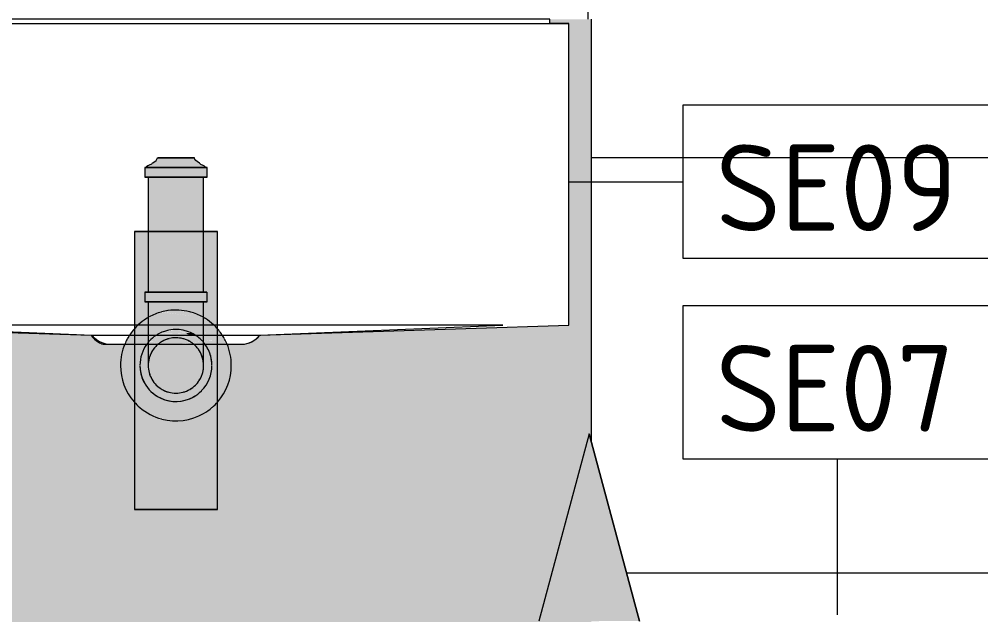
# Model space of a CAD drawing. Header units: millimetres. Extents: x 855 to 94006, y -3304 to 17933.
# Drawn here: x 45268 to 45962, y 270 to 700 of the extents above; entities that cross this region are included whole.
import ezdxf

# ---------------------------------------------------------------- set-up
doc = ezdxf.new("R2010")
doc.units = ezdxf.units.MM
for name, color, linetype, lineweight in [('A-ANNO-DIMS', 7, 'Continuous', 9), ('A-ANNO-DIMS-25', 7, 'Continuous', 9), ('A-DETL-GENF', 7, 'Continuous', 9), ('A-WALL-PATT', 7, 'Continuous', 9), ('P-SANR-FIXT', 7, 'Continuous', 9), ('P-SANR-FIXT-3', 7, 'Continuous', 18), ('P-SANR-FIXT-IDEN', 7, 'Continuous', 9)]:
    doc.layers.add(name, color=color, linetype=linetype, lineweight=lineweight)
doc.layers.add('I-FURN-3', color=7, linetype='Continuous', lineweight=9, true_color=0xfbfbfb, transparency=0.7)
doc.layers.add('I-FURN-6', color=7, linetype='Continuous', lineweight=9, true_color=0xc0c0c0)
doc.layers.add('P-SANR-FIXT-2', color=7, linetype='Continuous', lineweight=9, transparency=0.7)
doc.styles.add('GOST Common_8', font='GOST_Common.ttf', dxfattribs={"height": 62.5})
doc.styles.add('ISOCPEUR_2', font='isocpeur.ttf', dxfattribs={"width": 0.9, "height": 62.5})
doc.dimstyles.new('ISO-2_5_0_9К_БОЛЬШОЙ_1', dxfattribs={"dimscale": 304.8, "dimtxt": 62.248823, "dimasz": 0.123031, "dimexe": 0.098425, "dimexo": 0.246063, "dimgap": 0, "dimtad": 1, "dimdec": 0, "dimrnd": 10, "dimzin": 0, "dimdsep": 46, "dimtxsty": 'ISOCPEUR_2', "dimblk1": 'OBLIQUE', "dimblk2": 'OBLIQUE', "dimsah": 1, "dimcen": 0.09, "dimdle": 0.098425, "dimazin": 0, "dimtfac": 1, "dimtdec": 4, "dimtix": 1, "dimtmove": 0, "dimatfit": 3, "dimfxl": 1, "dimtvp": 1, "dimtolj": 1, "dimtzin": 0, "dimarcsym": 2})

# ---------------------------------------------------------------- blocks, each defined once
blk = doc.blocks.new('Мойка кухонная - Раковина Roca Victoria-N Unik 600х460 мм-30768662-Развертка 1_12-1')
at = {"layer": 'P-SANR-FIXT'}
for p, q in [((53927.42, 696.82), (54495.08, 696.82)), ((53941.53, 696.82), (53927.43, 696.82)), ((53927.43, 696.82), (53927.43, 479.22)), ((54481.53, 700), (53941.53, 700)), ((53941.53, 700), (53941.53, 696.82)), ((54481.53, 696.82), (54481.53, 700)), ((54495.08, 696.82), (54481.53, 696.82)), ((54495.08, 479.2), (54495.08, 696.82)), ((54447.58, 479.2), (53927.42, 479.2)), ((53927.43, 479.22), (54150.29, 471.89)), ((54447.58, 479.2), (53975.47, 479.2)), ((53975.47, 479.2), (54150.98, 471.77)), ((54272.05, 471.77), (54447.58, 479.2)), ((54272.07, 471.87), (54495.08, 479.2)), ((54150.29, 471.89), (54272.76, 471.89)), ((54159.04, 465.31), (54211.53, 465.31)), ((54163.88, 465.31), (54211.53, 465.31)), ((54211.53, 465.31), (54259.15, 465.31)), ((54211.53, 465.31), (54258.85, 465.31))]:
    blk.add_line(p, q, dxfattribs=at)
for centre, radius, start, end in [((54164.59, 481.79), 17.39, 214.69481, 239.16332), ((54164.66, 482.97), 17.67, 219.30999, 255.4326), ((54164.59, 481.79), 17.39, 239.16332, 251.39758), ((54164.66, 482.97), 17.67, 255.4326, 267.47347), ((54258.46, 482.7), 17.39, 271.28334, 321.50105), ((54258.37, 482.97), 17.67, 272.52653, 320.68652)]:
    blk.add_arc(centre, radius, start, end, dxfattribs=at)
blk = doc.blocks.new('сифон - Для раковины-30649538-Развертка 1_12-1')
at = {"layer": 'P-SANR-FIXT-2'}
for points in [[(54210.36, 593), (54211.53, 593), (54211.53, 600), (54198.18, 600), (54196.86, 597.75), (54196.27, 596.97), (54195.87, 596.64), (54194.58, 595.95), (54194.09, 595.37), (54190.13, 593), (54207.27, 593)], [(54228.85, 593), (54232.74, 593.21), (54230.47, 594.61), (54228.85, 595.55), (54225.67, 598.37), (54224.75, 600), (54211.53, 600), (54211.53, 593), (54228.72, 593)], [(54194.21, 586), (54211.53, 586), (54211.53, 593), (54189.03, 593), (54189.03, 586), (54194.13, 586)], [(54225.67, 586), (54234.03, 586), (54234.03, 593), (54211.53, 593), (54211.53, 586), (54224.75, 586)], [(54227.73, 546.78), (54231.53, 546.78), (54231.53, 586), (54191.53, 586), (54191.53, 546.78), (54227.35, 546.78)], [(54192.04, 503), (54231.53, 503), (54231.53, 546.78), (54191.53, 546.78), (54191.67, 503)], [(54228.68, 496), (54234.03, 496), (54233.78, 503), (54189.03, 503), (54189.03, 496), (54228.1, 496)], [(54231.53, 484.64), (54231.53, 496), (54191.53, 496), (54191.53, 484.64), (54201.53, 488.68), (54212.01, 489.94), (54222.04, 488.57), (54231.01, 484.85)], [(54194.21, 471.77), (54197.72, 471.89), (54199.19, 472.98), (54199.95, 473.11), (54204.8, 475.11), (54211.53, 476), (54219.29, 474.69), (54222.03, 473.55), (54231.53, 473.79), (54231.53, 484.64), (54230.85, 484.82), (54228.85, 485.36), (54228.85, 484.99), (54201.01, 488.54), (54194.21, 484.61), (54194.21, 485.75), (54191.53, 484.64), (54191.53, 471.77), (54193.26, 471.77)], [(54225.5, 471.77), (54224.53, 472.52), (54221.53, 473.54), (54218.26, 473.21), (54222, 471.77), (54224.53, 471.77)], [(54185.55, 468.08), (54185.53, 468.11), (54185.53, 468.09)], [(54211.53, 424), (54219.29, 425.31), (54224.53, 427.48), (54230.08, 431.84), (54234.04, 437), (54236.64, 443.27), (54237.51, 450.15), (54236.64, 456.73), (54234.04, 463), (54232.27, 465.31), (54231.53, 465.31), (54231.53, 450), (54230.85, 444.82), (54228.85, 440), (54225.67, 435.86), (54221.53, 432.68), (54216.02, 430.59), (54211.53, 430), (54206.35, 430.68), (54201.17, 432.95), (54197.39, 435.86), (54194.19, 440.05), (54192.21, 444.82), (54191.53, 450), (54191.32, 465.31), (54190.78, 465.31), (54188.97, 462.9), (54186.41, 456.73), (54185.55, 449.85), (54186.41, 443.27), (54189.01, 437), (54193.9, 431.04), (54198.53, 427.48), (54204.8, 424.89), (54208.5, 424.4)], [(54211.53, 465.31), (54223.54, 466.78), (54216.7, 471.77), (54198.22, 471.77), (54196.22, 466.96), (54210.8, 465.39)]]:
    blk.add_hatch(color=256, dxfattribs=at).paths.add_polyline_path(points)
h = blk.add_hatch(color=256, dxfattribs=at)
h.paths.add_polyline_path([(54182.55, 346), (54211.53, 346), (54211.53, 410), (54201.17, 411.36), (54191.53, 415.36), (54183.24, 421.72), (54181.53, 423.95), (54181.53, 346)])
h.paths.add_polyline_path([(54181.53, 476.05), (54183.57, 478.53), (54191.53, 484.64), (54191.53, 496), (54189.03, 496), (54189.03, 503), (54191.53, 503), (54191.53, 546.78), (54181.53, 546.78), (54181.53, 477.29)])
h = blk.add_hatch(color=256, dxfattribs=at)
h.paths.add_polyline_path([(54240.51, 346), (54241.53, 346), (54241.53, 423.95), (54239.38, 421.38), (54230.61, 414.98), (54221.88, 411.36), (54211.53, 410), (54211.53, 346), (54237.51, 346)])
h.paths.add_polyline_path([(54241.53, 476.05), (54241.53, 546.78), (54231.53, 546.78), (54231.53, 503), (54234.03, 503), (54233.95, 496), (54231.53, 496), (54231.53, 484.64), (54239.81, 478.28), (54240.86, 476.92)])
h = blk.add_hatch(color=256, dxfattribs=at)
h.paths.add_polyline_path([(54194.21, 484.61), (54201.02, 488.57), (54194.21, 485.75)])
h.paths.add_polyline_path([(54230.85, 484.82), (54230.85, 484.92), (54221.38, 488.7), (54210.71, 489.89), (54201.53, 488.59), (54228.85, 484.99), (54228.85, 485.36), (54229.27, 485.25)])
h = blk.add_hatch(color=256, dxfattribs=at)
h.paths.add_polyline_path([(54211.53, 410), (54221.88, 411.36), (54231.53, 415.36), (54239.81, 421.72), (54241.53, 423.95), (54241.52, 465.31), (54241.1, 468.52), (54241.53, 468.56), (54241.53, 476.05), (54239.81, 478.28), (54231.53, 484.64), (54231.53, 473.79), (54232.95, 473.82), (54233.22, 471.77), (54237.51, 471.77), (54237.51, 468.13), (54240.51, 468.4), (54240.51, 465.31), (54232.27, 465.31), (54234.04, 463), (54236.64, 456.73), (54237.51, 449.85), (54236.64, 443.27), (54234.04, 437), (54229.91, 431.62), (54223.6, 427.1), (54218.26, 424.89), (54211.53, 424), (54203.76, 425.31), (54198.53, 427.48), (54193, 431.8), (54189.01, 437), (54186.41, 443.27), (54185.55, 450.15), (54186.41, 456.73), (54189.01, 463), (54190.78, 465.31), (54181.53, 465.31), (54181.53, 423.95), (54183.24, 421.72), (54191.53, 415.36), (54201.41, 411.33), (54209.04, 410.33)])
h.paths.add_polyline_path([(54211.53, 430), (54216.76, 430.7), (54221.53, 432.68), (54225.67, 435.86), (54229.02, 440.41), (54230.85, 444.82), (54231.53, 450), (54231.3, 465.31), (54191.53, 465.31), (54191.53, 450), (54192.21, 444.82), (54194.69, 439.37), (54197.39, 435.86), (54201.53, 432.68), (54206.35, 430.68), (54208.26, 430.43)])
h.paths.add_polyline_path([(54197.78, 471.77), (54198.97, 471.89), (54199.07, 472.66), (54198.53, 472.52), (54197.9, 471.89)])
h.paths.add_polyline_path([(54193.28, 467.27), (54197.39, 471.64), (54192.76, 467.88), (54192.36, 467.37), (54193.09, 467.29)])
h.paths.add_polyline_path([(54229.91, 468.38), (54225.5, 471.77), (54222, 471.66), (54228.94, 468.95)])
h.paths.add_polyline_path([(54230.5, 467.37), (54230.68, 467.39), (54229.93, 468.36)])
h.paths.add_polyline_path([(54181.53, 468.99), (54184.31, 471.77), (54191.53, 471.93), (54191.53, 484.64), (54183.24, 478.28), (54181.53, 476.05), (54181.53, 470)])
h.paths.add_polyline_path([(54200.36, 473.01), (54217.7, 473.44), (54211.53, 476), (54201.17, 473.23)])
h = blk.add_hatch(color=256, dxfattribs=at)
h.paths.add_polyline_path([(54181.53, 423.95), (54181.53, 465.31), (54174.94, 465.31), (54172.89, 460.35), (54171.53, 450), (54172.89, 439.65), (54176.89, 430)])
h.paths.add_polyline_path([(54241.53, 423.95), (54246.17, 430), (54250.16, 439.65), (54251.53, 450), (54250.16, 460.35), (54246.17, 470), (54241.53, 476.05), (54241.53, 468.56), (54245.23, 468.91), (54247.3, 465.31), (54241.53, 465.25), (54241.53, 430)])
h.paths.add_polyline_path([(54192.36, 467.37), (54193.14, 468.38), (54197.39, 471.77), (54191.53, 471.77), (54191.79, 467.43), (54192.21, 467.39)])
h.paths.add_polyline_path([(54230.68, 467.39), (54231.53, 467.48), (54231.53, 471.77), (54225.67, 471.64), (54229.93, 468.37)])
h.paths.add_polyline_path([(54181.12, 468.58), (54181.53, 468.99), (54181.53, 476.05), (54176.5, 469.08), (54176.89, 469.04)])
h = blk.add_hatch(color=256, dxfattribs=at)
h.paths.add_polyline_path([(54233.22, 471.77), (54232.74, 473.82), (54231.53, 473.79), (54231.53, 471.77), (54232.74, 471.77)])
h.paths.add_polyline_path([(54233.76, 467.72), (54237.51, 468.38), (54237.51, 471.77), (54233.22, 471.77), (54233.67, 468.38)])
h.paths.add_polyline_path([(54185.55, 468.1), (54185.53, 471.77), (54184.31, 471.77), (54181.53, 468.99), (54181.53, 468.54), (54185.53, 468.11)])
h = blk.add_hatch(color=256, dxfattribs=at)
h.paths.add_polyline_path([(54191.53, 467.46), (54191.44, 471.77), (54185.55, 471.77), (54185.55, 468.1), (54190.31, 467.59)])
h.paths.add_polyline_path([(54231.53, 471.77), (54231.53, 473.79), (54222.03, 473.55), (54225.37, 471.87), (54225.67, 471.77), (54231.2, 471.77)])
h.paths.add_polyline_path([(54231.53, 467.48), (54233.76, 467.72), (54233.22, 471.77), (54231.53, 471.77), (54231.53, 468.38)])
h = blk.add_hatch(color=256, dxfattribs=at)
h.paths.add_polyline_path([(54232.27, 465.31), (54231.53, 466.28), (54231.69, 465.31)])
h.paths.add_polyline_path([(54191.32, 465.31), (54191.53, 465.52), (54191.53, 466.28), (54190.78, 465.31)])
h.paths.add_polyline_path([(54221.74, 471.77), (54217.7, 473.44), (54199.2, 472.7), (54199.05, 472.52), (54199.23, 471.77), (54221.53, 471.77)])
h = blk.add_hatch(color=256, dxfattribs=at)
h.paths.add_polyline_path([(54197.56, 471.77), (54197.9, 471.89), (54197.72, 471.89)])
h.paths.add_polyline_path([(54211.53, 476), (54218.26, 473.46), (54221.53, 473.76), (54218.26, 475.11), (54213.13, 475.79)])
h.paths.add_polyline_path([(54199.67, 472.99), (54201.53, 473.32), (54209.93, 475.79), (54203.76, 474.69), (54199.95, 473.11)])
h = blk.add_hatch(color=256, dxfattribs=at)
h.paths.add_polyline_path([(54246.17, 465.31), (54247.3, 465.31), (54245.23, 468.91), (54241.53, 468.51), (54241.53, 465.31)])
h.paths.add_polyline_path([(54177.85, 465.31), (54181.53, 465.31), (54181.53, 468.54), (54176.49, 469.05), (54174.94, 465.31)])
h = blk.add_hatch(color=256, dxfattribs=at)
h.paths.add_polyline_path([(54181.53, 468.54), (54181.53, 468.99), (54181.12, 468.58)])
h.paths.add_polyline_path([(54181.1, 468.56), (54181.12, 468.58), (54176.49, 469.05)])
h = blk.add_hatch(color=256, dxfattribs=at)
h.paths.add_polyline_path([(54181.53, 465.31), (54182.55, 465.31), (54182.55, 468.43), (54181.53, 468.51)])
h.paths.add_polyline_path([(54240.51, 465.31), (54240.51, 468.4), (54239.81, 468.33), (54239.81, 465.31)])
h.paths.add_polyline_path([(54241.53, 465.31), (54241.53, 468.51), (54241.1, 468.47), (54241.52, 465.31)])
h = blk.add_hatch(color=256, dxfattribs=at)
h.paths.add_polyline_path([(54236.64, 465.31), (54239.81, 465.31), (54239.81, 468.33), (54231.53, 467.45), (54231.53, 466.28), (54232.27, 465.31), (54234.68, 465.31)])
h.paths.add_polyline_path([(54185.53, 465.31), (54190.78, 465.31), (54191.53, 466.28), (54191.53, 467.46), (54182.55, 468.4), (54182.55, 465.31), (54183.77, 465.31)])
h = blk.add_hatch(color=256, dxfattribs=at)
h.paths.add_polyline_path([(54191.53, 466.28), (54192.21, 467.39), (54191.53, 467.45), (54191.53, 467.15)])
h.paths.add_polyline_path([(54231.53, 466.28), (54231.27, 467.45), (54230.85, 467.17), (54231.28, 466.6)])
h = blk.add_hatch(color=256, dxfattribs=at)
h.paths.add_polyline_path([(54194.37, 465.31), (54195.66, 465.59), (54196.22, 466.96), (54193.08, 467.07), (54192.21, 466.2), (54192.21, 467.17), (54191.53, 466.28), (54191.75, 465.31), (54194.21, 465.31)])
h.paths.add_polyline_path([(54231.53, 465.59), (54231.28, 466.6), (54230.85, 466.77), (54231.29, 466)])
h = blk.add_hatch(color=256, dxfattribs=at)
h.paths.add_polyline_path([(54192.21, 466.2), (54193, 467.3), (54192.21, 467.17)])
h.paths.add_polyline_path([(54230.85, 466.77), (54230.68, 467.39), (54230.52, 467.34)])
h = blk.add_hatch(color=256, dxfattribs=at)
h.paths.add_polyline_path([(54223.73, 466.63), (54230.5, 467.37), (54229.91, 468.38), (54228.85, 468.83), (54221.53, 471.77), (54217.04, 471.77), (54223.54, 466.78)])
h.paths.add_polyline_path([(54196.22, 466.96), (54198.1, 471.77), (54197.78, 471.77), (54193.28, 467.27), (54195.74, 467.01)])
h = blk.add_hatch(color=256, dxfattribs=at)
h.paths.add_polyline_path([(54211.53, 465.31), (54196.22, 466.94), (54195.64, 465.31), (54210.84, 465.31)])
h.paths.add_polyline_path([(54228.85, 465.31), (54231.53, 465.59), (54230.52, 467.34), (54213.96, 465.31), (54227.73, 465.31)])
at = {"layer": 'P-SANR-FIXT'}
for p, q in [((54181.53, 546.78), (54181.53, 479.2)), ((54182.55, 546.78), (54181.53, 546.78)), ((54181.53, 546.78), (54211.53, 546.78)), ((54185.55, 546.78), (54182.55, 546.78)), ((54190.31, 546.78), (54185.55, 546.78)), ((54191.43, 546.78), (54190.31, 546.78)), ((54192.85, 546.78), (54191.43, 546.78)), ((54211.53, 546.78), (54193.11, 546.78)), ((54219.25, 546.78), (54211.53, 546.78)), ((54211.53, 546.78), (54241.53, 546.78)), ((54231.63, 546.78), (54219.29, 546.78)), ((54241.53, 546.78), (54231.63, 546.78)), ((54241.53, 479.2), (54241.53, 546.78)), ((54181.53, 479.2), (54181.53, 468.54)), ((54241.53, 468.56), (54241.53, 479.2)), ((54181.53, 468.51), (54181.53, 465.31)), ((54181.53, 465.31), (54181.53, 346)), ((54241.53, 465.31), (54241.53, 468.51)), ((54241.53, 346), (54241.53, 465.31)), ((54181.53, 346), (54211.53, 346)), ((54211.53, 346), (54181.53, 346)), ((54211.53, 346), (54241.53, 346)), ((54241.53, 346), (54211.53, 346))]:
    blk.add_line(p, q, dxfattribs=at)
for radius, start, end in [(40, 105.24703, 118.91041), (40, 98.24493, 105), (40, 75.71751, 98.02758), (40, 75, 75.51111), (40, 61.0596, 74.75297), (40, 132.83401, 139.0486), (40, 122.1967, 132.83401), (40, 120, 122.1524), (40, 119.19712, 120), (40, 60, 60.80288), (40, 57.8476, 60), (40, 47.34645, 57.8033), (40, 40.9514, 47.16599), (40, 139.0486, 151.43645), (26, 117.2599, 122.70722), (26, 120, 122.70722), (26, 117.2599, 120), (26, 112.82377, 116.59548), (26, 112.82377, 116.59548), (26, 105.09418, 112.36879), (26, 105.09418, 112.36879), (26, 101.53846, 105), (26, 101.53846, 105), (26, 75, 101.14942), (26, 75, 101.14942), (26, 67.63121, 74.90582), (26, 67.63121, 74.90582), (26, 66.21452, 67.17623), (26, 66.21452, 67.17623), (26, 57.29208, 65.9748), (26, 57.29208, 65.9748), (40, 28.60776, 40.9514), (40, 157.29032, 180), (40, 151.47809, 157.29032), (26, 143.56174, 179.67428), (26, 143.56174, 179.67428), (26, 140.86375, 143.56174), (26, 140.86375, 143.56174), (26, 138.38976, 140.86375), (26, 138.38976, 140.86375), (26, 123.18157, 137.82362), (26, 123.18157, 137.82362), (26, 47.96466, 56.81843), (26, 47.96466, 56.81843), (26, 45, 47.73574), (26, 45, 47.73574), (26, 42.21818, 44.94693), (26, 42.21818, 44.94693), (26, 39.13625, 41.61024), (26, 39.13625, 41.61024), (26, 36.43826, 39.13625), (26, 36.43826, 39.13625), (26, 0.32572, 36.43826), (26, 15, 36.43826), (40, 22.70968, 28.52349), (40, 0, 22.70968), (26, 0.32572, 15), (40, 180, 220.9514), (26, 180.32572, 255), (26, 180.32572, 285), (26, 315.62485, 359.67428), (26, 315.62485, 359.67428), (40, 319.0486, 360), (26, 255, 315), (26, 285, 315), (40, 220.9514, 229.17087), (40, 310.82913, 319.0486), (40, 229.36604, 255), (40, 300, 310.63396), (40, 255.33884, 300)]:
    blk.add_arc((54211.53, 450), radius, start, end, dxfattribs=at)
at = {"layer": 'P-SANR-FIXT-3'}
for p, q in [((54198.18, 600), (54211.53, 600)), ((54211.53, 600), (54198.18, 600)), ((54211.53, 600), (54224.87, 600)), ((54224.87, 600), (54211.53, 600)), ((54189.03, 593), (54189.03, 586)), ((54189.03, 593), (54189.94, 593)), ((54211.53, 593), (54189.03, 593)), ((54190.04, 593), (54198.89, 593)), ((54211.53, 593), (54190.04, 593)), ((54190.13, 593), (54211.53, 593)), ((54198.89, 593), (54211.53, 593)), ((54211.53, 593), (54232.93, 593)), ((54232.93, 593), (54211.53, 593)), ((54211.53, 593), (54233.02, 593)), ((54233.02, 593), (54211.53, 593)), ((54234.03, 593), (54232.93, 593)), ((54233.12, 593), (54234.03, 593)), ((54234.03, 586), (54234.03, 593)), ((54191.28, 586), (54189.03, 586)), ((54189.03, 586), (54211.53, 586)), ((54211.53, 586), (54191.28, 586)), ((54191.53, 586), (54191.53, 546.78)), ((54211.53, 586), (54191.53, 586)), ((54191.53, 586), (54192.21, 586)), ((54192.21, 586), (54211.53, 586)), ((54231.53, 586), (54211.53, 586)), ((54211.53, 586), (54231.53, 586)), ((54218.48, 586), (54211.53, 586)), ((54211.53, 586), (54224.75, 586)), ((54231.77, 586), (54218.48, 586)), ((54224.75, 586), (54234.03, 586)), ((54231.53, 546.78), (54231.53, 586)), ((54234.03, 586), (54231.77, 586)), ((54191.53, 546.78), (54191.53, 503)), ((54231.53, 503), (54231.53, 546.78)), ((54189.03, 503), (54189.03, 496)), ((54189.03, 503), (54205.44, 503)), ((54189.79, 503), (54189.03, 503)), ((54191.4, 503), (54189.79, 503)), ((54191.92, 503), (54191.56, 503)), ((54191.56, 503), (54191.92, 503)), ((54192.04, 503), (54191.57, 503)), ((54205.44, 503), (54192.18, 503)), ((54194.21, 503), (54192.21, 503)), ((54192.21, 503), (54205.42, 503)), ((54201.53, 503), (54194.21, 503)), ((54205.42, 503), (54201.53, 503)), ((54206.35, 503), (54205.68, 503)), ((54205.68, 503), (54227.85, 503)), ((54205.7, 503), (54227.77, 503)), ((54227.77, 503), (54205.7, 503)), ((54227.85, 503), (54206.35, 503)), ((54227.95, 503), (54233.95, 503)), ((54230.87, 503), (54227.95, 503)), ((54228.85, 503), (54228, 503)), ((54228, 503), (54230.85, 503)), ((54230.85, 503), (54228.85, 503)), ((54231.65, 503), (54231.01, 503)), ((54231.53, 503), (54231.14, 503)), ((54231.14, 503), (54231.53, 503)), ((54233.26, 503), (54231.65, 503)), ((54233.95, 503), (54233.26, 503)), ((54234.03, 496), (54234.03, 503)), ((54189.03, 496), (54191.4, 496)), ((54191.84, 496), (54189.03, 496)), ((54191.4, 496), (54191.84, 496)), ((54191.53, 496), (54191.53, 479.2)), ((54191.53, 496), (54191.72, 496)), ((54191.72, 496), (54191.53, 496)), ((54205.7, 496), (54192.04, 496)), ((54192.18, 496), (54205.7, 496)), ((54192.21, 496), (54205.68, 496)), ((54205.68, 496), (54192.21, 496)), ((54205.7, 496), (54230.85, 496)), ((54230.85, 496), (54205.7, 496)), ((54205.73, 496), (54230.87, 496)), ((54211.53, 496), (54205.73, 496)), ((54227.44, 496), (54211.53, 496)), ((54234.02, 496), (54227.44, 496)), ((54231.01, 496), (54231.65, 496)), ((54231.14, 496), (54231.53, 496)), ((54231.53, 496), (54231.14, 496)), ((54231.53, 479.2), (54231.53, 496)), ((54231.65, 496), (54234.02, 496)), ((54191.53, 479.2), (54191.53, 471.77)), ((54231.53, 471.77), (54231.53, 479.2)), ((54191.53, 471.77), (54191.53, 467.46)), ((54191.53, 467.45), (54191.53, 465.31)), ((54191.53, 465.31), (54191.53, 450)), ((54231.53, 467.48), (54231.53, 471.77)), ((54231.53, 465.31), (54231.53, 467.45)), ((54231.53, 450), (54231.53, 465.31))]:
    blk.add_line(p, q, dxfattribs=at)
at = {"layer": 'P-SANR-FIXT-3', "flags": 128}
for points in [[(54194.43, 596), (54196.29, 597.26), (54197.16, 597.96), (54197.77, 598.9), (54198.18, 600)], [(54228.63, 596), (54226.76, 597.26), (54225.9, 597.96), (54225.28, 598.9), (54224.87, 600)], [(54194.43, 596), (54194.13, 595.56), (54193.79, 595.23), (54192.2, 594.6), (54191.18, 594.09), (54190.39, 593.43), (54190.03, 593)], [(54228.63, 596), (54228.93, 595.56), (54229.27, 595.23), (54230.86, 594.6)], [(54230.86, 594.6), (54231.87, 594.09), (54232.66, 593.43), (54233.03, 593)]]:
    blk.add_lwpolyline(points, dxfattribs=at)
at = {"layer": 'P-SANR-FIXT-3'}
for start, end in [(129.48254, 158.43317), (127.55204, 129.48254), (123.90418, 127.52879), (105, 123.86756), (103.82527, 105), (90, 103.57518), (75, 90), (60, 75), (56.17126, 60), (50.51746, 56.09722), (35.78504, 50.51746), (0, 35.28085), (159.0532, 180), (180, 209.84045), (315, 360), (210, 225), (225, 285), (285.15955, 300), (300, 315)]:
    blk.add_arc((54211.53, 450), 20, start, end, dxfattribs=at)
for points, knots in [([(54198.81, 465.43), (54198.65, 465.3), (54198.16, 464.88), (54197.69, 464.45), (54197.39, 464.14)], [0.71934746, 0.71934746, 0.71934746, 0.71934746, 0.72916667, 0.75, 0.75, 0.75, 0.75]), ([(54206.75, 469.42), (54206.62, 469.39), (54205.64, 469.14), (54203.85, 468.53), (54201.88, 467.56), (54200.76, 466.86), (54200.38, 466.61)], [0.5768071, 0.5768071, 0.5768071, 0.5768071, 0.5833333, 0.625, 0.6666667, 0.6881531, 0.6881531, 0.6881531, 0.6881531]), ([(54222.66, 466.61), (54222.29, 466.86), (54221.17, 467.56), (54219.2, 468.53), (54215.89, 469.66), (54211.69, 470.21), (54208.37, 469.81), (54206.83, 469.44)], [0.3120626, 0.3120626, 0.3120626, 0.3120626, 0.3333333, 0.375, 0.4166667, 0.5, 0.5754177, 0.5754177, 0.5754177, 0.5754177]), ([(54224.24, 465.43), (54224.07, 465.58), (54223.56, 465.99), (54223.03, 466.37), (54222.68, 466.6)], [0.28065254, 0.28065254, 0.28065254, 0.28065254, 0.29166667, 0.3116512, 0.3116512, 0.3116512, 0.3116512]), ([(54227.75, 461.69), (54227.63, 461.85), (54226.99, 462.72), (54226, 463.86), (54224.89, 464.88), (54224.4, 465.3), (54224.24, 465.43)], [0.1988058, 0.1988058, 0.1988058, 0.1988058, 0.20833333, 0.25, 0.27083333, 0.28065254, 0.28065254, 0.28065254, 0.28065254]), ([(54197.39, 464.14), (54196.77, 463.53), (54195.61, 462.21), (54194.4, 460.39), (54193.58, 458.86), (54193.17, 457.96), (54192.97, 457.45), (54192.93, 457.35)], [0.75, 0.75, 0.75, 0.75, 0.7916667, 0.8333333, 0.8541667, 0.875, 0.8801843, 0.8801843, 0.8801843, 0.8801843]), ([(54231.53, 450), (54231.53, 451.78), (54231.18, 454.36), (54230.06, 457.67), (54229.09, 459.64), (54228.31, 460.89), (54227.96, 461.4), (54227.85, 461.55)], [0, 0, 0, 0, 0.0833333, 0.125, 0.1666667, 0.1875, 0.1960047, 0.1960047, 0.1960047, 0.1960047]), ([(54191.53, 450), (54191.53, 448.22), (54191.87, 445.64), (54193, 442.33), (54193.96, 440.36), (54194.89, 438.89), (54195.9, 437.46), (54197.06, 436.14), (54198.33, 434.96), (54199.68, 433.84), (54201.5, 432.63), (54203.85, 431.47), (54207.16, 430.34), (54211.53, 429.77), (54215.89, 430.34), (54219.2, 431.47), (54221.56, 432.63), (54223.37, 433.84), (54224.72, 434.96), (54226, 436.14), (54227.44, 437.79), (54228.65, 439.61), (54229.48, 441.14), (54230.2, 442.74), (54231.18, 445.64), (54231.53, 448.22), (54231.53, 450)], [0, 0, 0, 0, 0.083333, 0.125, 0.166667, 0.1875, 0.208333, 0.25, 0.270833, 0.291667, 0.333333, 0.375, 0.416667, 0.5, 0.583333, 0.625, 0.666667, 0.708333, 0.729167, 0.75, 0.791667, 0.833333, 0.854167, 0.875, 0.916667, 1, 1, 1, 1])]:
    blk.add_open_spline(points, degree=3, knots=knots, dxfattribs=at)
for points in [[(54199.35, 465.87), (54199.17, 465.72), (54198.99, 465.58), (54198.81, 465.43)], [(54200.37, 466.6), (54200.02, 466.37), (54199.68, 466.12), (54199.35, 465.87)], [(54192.21, 455.18), (54191.76, 453.5), (54191.53, 451.78), (54191.53, 450)], [(54192.85, 457.15), (54192.6, 456.5), (54192.39, 455.84), (54192.21, 455.18)]]:
    blk.add_open_spline(points, degree=3, dxfattribs=at)
blk = doc.blocks.new('Начало раскладки_красным - Начало раскладки_красным-26110621-Развертка 1_12-1')
at = {"layer": 'A-DETL-GENF'}
blk.add_hatch(color=256, dxfattribs=at).paths.add_polyline_path([(54473.61, 265.36), (54546.08, 265.4), (54509.77, 400.61), (54495.08, 345.67)])
for p, q in [((54509.77, 400.61), (54473.61, 265.36)), ((54509.77, 400.61), (54473.61, 265.36)), ((54546.08, 265.4), (54509.77, 400.61)), ((54509.77, 400.61), (54546.08, 265.4))]:
    blk.add_line(p, q, dxfattribs=at)
blk = doc.blocks.new('DIMBLOCK16-Развертка 1_12-1')
at = {"layer": 'A-ANNO-DIMS-25'}
for p, q in [((44879.25, 1725), (44879.25, -374.94)), ((44879.25, -344.94), (44879.25, 1725)), ((46479.25, 1725), (46479.25, -374.94)), ((46479.25, -344.94), (46479.25, 1725)), ((44879.25, -344.94), (46479.25, -344.94))]:
    blk.add_line(p, q, dxfattribs=at)
at = {"layer": 'A-ANNO-DIMS-25', "lineweight": 20}
for p, q in [((44879.25, -344.94), (44898, -326.19)), ((46479.25, -344.94), (46498, -326.19)), ((44879.25, -344.94), (44860.5, -363.69)), ((46479.25, -344.94), (46460.5, -363.69))]:
    blk.add_line(p, q, dxfattribs=at)
at = {"layer": 'A-ANNO-DIMS-25', "color": 0, "insert": (45605.63, -263.29), "char_height": 62.5, "width": 176.6909, "attachment_point": 1, "line_spacing_factor": 1.149209, "style": 'ISOCPEUR_2'}
blk.add_mtext('1600', dxfattribs=at)
blk = doc.blocks.new('_Oblique')
at = {"color": 0, "linetype": 'ByBlock', "lineweight": -2}
blk.add_line((-0.5, -0.5), (0.5, 0.5), dxfattribs=at)
blk = doc.blocks.new('М_сантехническая_рамка1 - В рамке-30590747-Развертка 1_12-1')
at = {"layer": 'P-SANR-FIXT-IDEN'}
for p, q in [((62567.41, 964.34), (62344.1, 964.34)), ((62344.1, 964.34), (62344.1, 853.9)), ((62567.41, 853.9), (62567.41, 964.34)), ((62344.1, 853.9), (62567.41, 853.9))]:
    blk.add_line(p, q, dxfattribs=at)

msp = doc.modelspace()

# ---------------------------------------------------------------- hatches: boundary and pattern name
at = {"layer": 'A-WALL-PATT'}
h = msp.add_hatch(dxfattribs=at)
h.set_pattern_fill('FP_14', color=256, style=0, pattern_type=2)
h.set_pattern_definition([(90, (44778.25, 0), (-300, 2e-14), []), (180, (44778.25, 0), (-4e-14, -300), [])])
h.paths.add_polyline_path([(45715.33, 0), (45753.25, 0), (45768.25, 270), (45948.25, 270), (45961.46, 32.33), (46079.25, 0.84), (46076.12, 0), (46471.25, 0), (46471.25, 1800), (44887.25, 1800), (44887.25, 50), (44895.25, 50), (44895.25, 0), (45280.64, 0), (45279.25, 0.37), (45414.46, 36.69), (45414.5, 0), (45680.78, 0)])
h.paths.add_polyline_path([(45279.25, 100), (45080.78, 100), (45080.78, 700), (45357.85, 700), (45360.04, 814.99), (45359.92, 818.51), (45360.21, 824.5), (45360.54, 831.03), (45360.98, 845.54), (45400.57, 845.27), (45400.84, 844.34), (45400.9, 842.1), (45400.62, 842.05), (45401.19, 826.19), (45401.45, 825.28), (45401.24, 824.77), (45402.07, 795.71), (45401.88, 793.29), (45401.94, 791.84), (45402.15, 790.87), (45403.62, 705.72), (45403.71, 700), (45680.78, 700), (45680.78, 394.04), (45715.33, 265.4), (45680.78, 265.36), (45680.78, 100), (45414.5, 100)])
h.paths.add_polyline_path([(45359.88, 792.45), (45359.94, 794.62), (45359.94, 795.15), (45360.42, 794.88), (45360.48, 795.24), (45360.63, 795.77), (45360.64, 796.13), (45360.82, 796.31), (45361.05, 796.38), (45361.69, 796.39), (45360.68, 798.38), (45360.78, 806.6), (45360.58, 807.46), (45360.28, 809.09), (45360.03, 809.63), (45359.76, 801.16), (45359.66, 792.91), (45359.86, 792.48)])
h.paths.add_polyline_path([(45401.71, 793.66), (45402.02, 796.17), (45401.39, 806.33), (45401.22, 806.23), (45401.02, 806.72), (45400.76, 807.13), (45400.65, 806.56), (45400.65, 805.19), (45400.62, 805.03), (45400.83, 798.28), (45399.92, 796.1), (45400.19, 795.9), (45399.92, 795.45), (45400.29, 795.2), (45400.98, 795.71), (45400.98, 795.3), (45401.16, 795.09), (45401.39, 794.88), (45401.49, 794.89), (45401.68, 793.7)])
h.paths.add_polyline_path([(45361.02, 796.39), (45361.05, 796.85), (45361.5, 796.5), (45361.05, 796.4)])
h.paths.add_polyline_path([(45401.53, 812.51), (45401.29, 814.01), (45401.13, 813.5), (45401.22, 812.83), (45401.46, 812.58)])
h.paths.add_polyline_path([(45360.03, 812.51), (45360.35, 813.25), (45360.25, 813.6), (45360.05, 813.57), (45360.04, 813.07)])
h.paths.add_polyline_path([(45360.38, 813.9), (45360.12, 814.41), (45360.29, 813.96)])
h.paths.add_polyline_path([(45360.67, 814.71), (45360.53, 814.83), (45360.63, 814.72)])
h.paths.add_polyline_path([(45401.04, 814.85), (45401.48, 815.22), (45401.3, 815.22), (45401.02, 814.98)])
h.paths.add_polyline_path([(45360.65, 815.05), (45360.36, 815.24), (45360.63, 815.05)])
h.paths.add_polyline_path([(44964.89, 819), (44953.02, 819), (44953.02, 949.93), (44964.89, 949.93), (44964.89, 963.25), (44965.39, 963.75), (44971.94, 964.04), (44972.23, 964.74), (44972.23, 974.4), (44970.85, 974.4), (44970.35, 974.9), (44970.35, 997.19), (44970.85, 997.69), (44975.67, 998.2), (44980.52, 998.37), (44988.8, 997.84), (44990.18, 997.69), (44990.68, 997.19), (44990.68, 974.9), (44990.18, 974.4), (44988.8, 974.4), (44989.09, 964.04), (44989.79, 963.75), (44995.64, 963.75), (44996.14, 963.25), (44996.14, 949.93), (45008.02, 949.93), (45008.02, 819), (44996.14, 819)])
h.paths.add_polyline_path([(45360.33, 839.72), (45360.39, 843.11), (45360.33, 839.8)])
at = {"layer": 'I-FURN-3'}
msp.add_hatch(color=256, dxfattribs=at).paths.add_polyline_path([(45080.78, 100), (45680.78, 100), (45680.78, 265.38), (45642.86, 265.36), (45679.02, 400.61), (45680.78, 394.04), (45680.78, 700), (45650.78, 700), (45650.78, 696.82), (45664.33, 696.82), (45664.33, 479.2), (45441.3, 471.77), (45438.6, 469.12), (45434.3, 466.7), (45431.71, 465.79), (45428.11, 465.31), (45417.36, 465.31), (45419.42, 460.35), (45420.78, 450), (45419.42, 439.65), (45415.42, 430), (45410.78, 423.95), (45410.78, 346), (45350.78, 346), (45350.78, 423.95), (45346.14, 430), (45342.14, 439.65), (45340.78, 450), (45342.5, 461.23), (45344.2, 465.31), (45328.3, 465.31), (45324.52, 467.17), (45321.97, 469.09), (45319.55, 471.8), (45309.7, 472.22), (45096.68, 479.22), (45096.68, 696.82), (45110.78, 696.82), (45110.78, 700), (45080.78, 700), (45080.78, 479.22)])

# ---------------------------------------------------------------- linework, layer by layer
at = {"layer": 'I-FURN-6'}
msp.add_line((45680.78, 394.04), (45680.78, 700), dxfattribs=at)
at = {"layer": 'P-SANR-FIXT-IDEN'}
for p, q in [((45664.33, 582.66), (45746.59, 582.66)), ((45858.25, 270), (45858.25, 382.61))]:
    msp.add_line(p, q, dxfattribs=at)

# ---------------------------------------------------------------- block references
at = {"layer": 'A-DETL-GENF'}
msp.add_blockref('Начало раскладки_красным - Начало раскладки_красным-26110621-Развертка 1_12-1', (-8830.75, 0), dxfattribs=at)
at = {"layer": 'P-SANR-FIXT'}
for name in ['Мойка кухонная - Раковина Roca Victoria-N Unik 600х460 мм-30768662-Развертка 1_12-1', 'сифон - Для раковины-30649538-Развертка 1_12-1']:
    msp.add_blockref(name, (-8830.75, 0), dxfattribs=at)
at = {"layer": 'P-SANR-FIXT-IDEN'}
for p in [(-16597.5, -326.46), (-16597.5, -471.28)]:
    msp.add_blockref('М_сантехническая_рамка1 - В рамке-30590747-Развертка 1_12-1', p, dxfattribs=at)

# ---------------------------------------------------------------- texts
at = {"layer": 'P-SANR-FIXT-IDEN', "char_height": 62.5, "width": 222.4683, "attachment_point": 1, "style": 'GOST Common_8'}
for s, insert in [('SE09', (45770.44, 609.58)), ('SE07', (45770.44, 464.76))]:
    msp.add_mtext(s, dxfattribs=dict(at, insert=insert))

# ---------------------------------------------------------------- dimensions: what is measured, and where the dimension line sits
at = {"layer": 'A-ANNO-DIMS'}
dim = msp.add_linear_dim(base=(46479.25, -344.94), p1=(44879.25, 1800), p2=(46479.25, 1800), dimstyle='ISO-2_5_0_9К_БОЛЬШОЙ_1', override={"dimpost": '<>', "dimfxl": 1600}, dxfattribs=at)
dim.commit()
dim.dimension.update_dxf_attribs({"geometry": 'DIMBLOCK16-Развертка 1_12-1', "text_midpoint": (45679.25, -313.69)})

doc.saveas('drawing.dxf')
